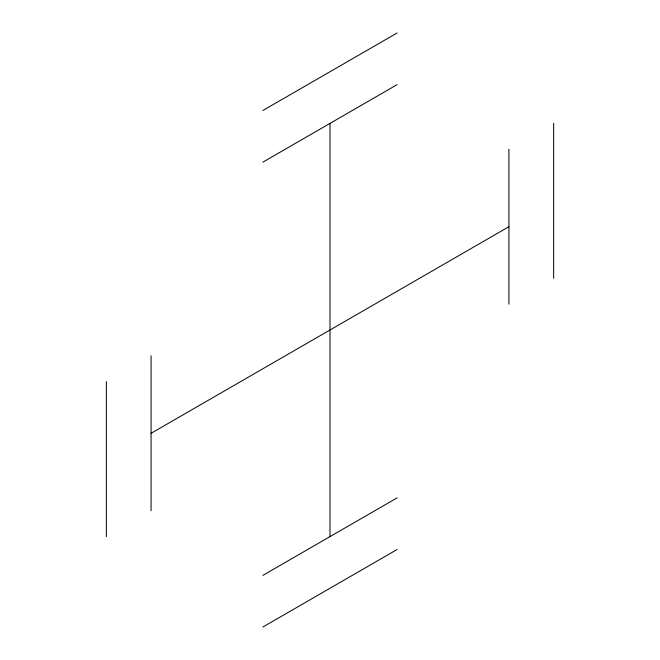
<?xml version="1.0" encoding="UTF-8"?>
<svg xmlns="http://www.w3.org/2000/svg" width="660" height="660" viewBox="0 0 660 660"><rect width="100%" height="100%" fill="white"/><g stroke="black" fill="none" stroke-linecap="round" stroke-linejoin="round"><path stroke-width="0.99" d="M262.903 110.476L397.097 33M262.903 162.129L397.097 84.653M151.074 433.306L508.926 226.693M262.903 575.347L397.097 497.871M262.903 627L397.097 549.524M553.658 123.395L553.658 278.347M508.926 149.218L508.926 304.177M330 123.387L330 536.605M151.074 355.831L151.074 510.782M106.343 381.653L106.343 536.605"/></g></svg>
